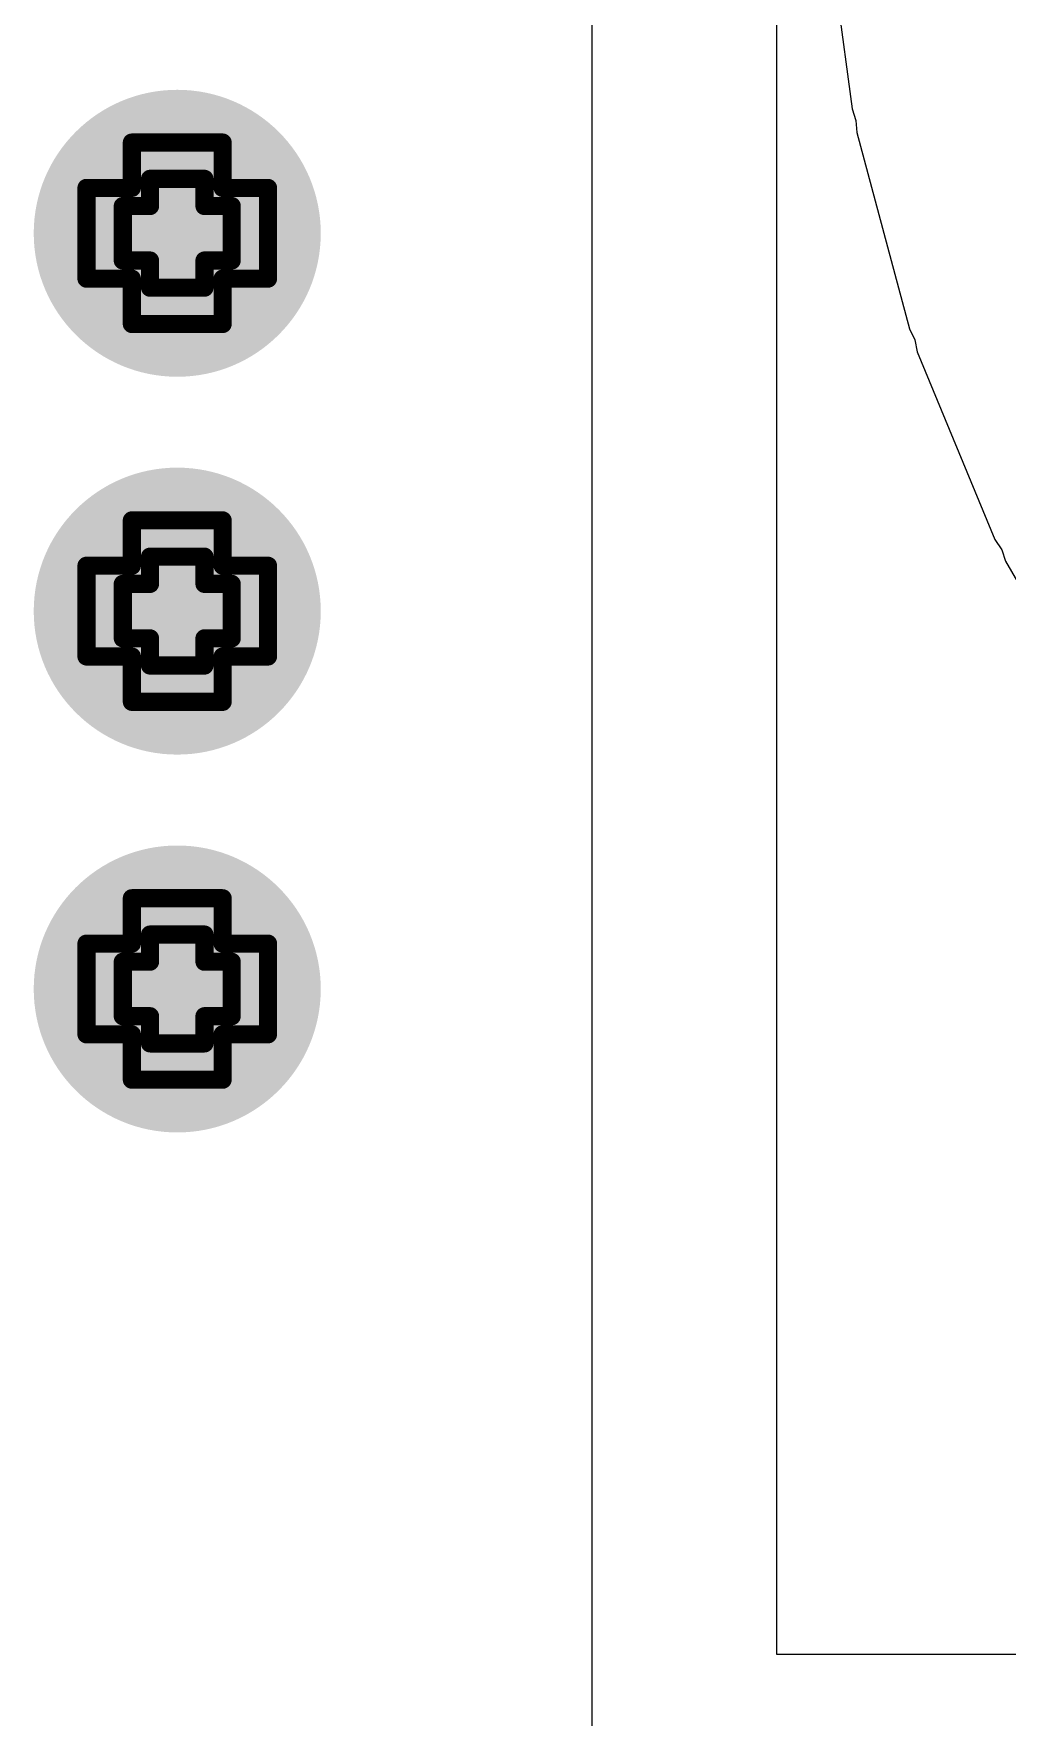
# Model space of a CAD drawing. Header units: inches. Extents: x -4 to 5258, y -4 to 5281.
# Drawn here: x 134.912 to 137.637, y 96.6 to 101.313 of the extents above; entities that cross this region are included whole.
import ezdxf

# ---------------------------------------------------------------- set-up
doc = ezdxf.new("R2010")
doc.units = ezdxf.units.IN
for name, color, linetype in [('Bottom Layer', 5, 'Continuous'), ('Bottom Solder', 6, 'Continuous'), ('Drill Drawing', 1, 'Continuous'), ('Layer 1', 16, 'Continuous'), ('Layer 2', 76, 'Continuous'), ('Top Layer', 1, 'Continuous'), ('Top Solder', 216, 'Continuous'), ('Via Holes', 16, 'Continuous')]:
    doc.layers.add(name, color=color, linetype=linetype)

msp = doc.modelspace()

# ---------------------------------------------------------------- hatches: boundary and pattern name
at = {"layer": 'Bottom Layer'}
h = msp.add_hatch(color=5, dxfattribs=at)
edge = h.paths.add_edge_path()
edge.add_arc((135.3142, 100.7543), 0.3, 0, 360)
h = msp.add_hatch(color=5, dxfattribs=at)
edge = h.paths.add_edge_path()
edge.add_arc((135.3142, 99.6967), 0.3, 0, 360)
h = msp.add_hatch(color=5, dxfattribs=at)
edge = h.paths.add_edge_path()
edge.add_arc((135.3142, 98.639), 0.3, 0, 360)
at = {"layer": 'Bottom Solder'}
h = msp.add_hatch(color=6, dxfattribs=at)
edge = h.paths.add_edge_path()
edge.add_arc((135.3142, 100.7543), 0.4016, 0, 360)
h = msp.add_hatch(color=6, dxfattribs=at)
edge = h.paths.add_edge_path()
edge.add_arc((135.3142, 99.6967), 0.4016, 0, 360)
h = msp.add_hatch(color=6, dxfattribs=at)
edge = h.paths.add_edge_path()
edge.add_arc((135.3142, 98.639), 0.4016, 0, 360)
at = {"layer": 'Layer 1'}
h = msp.add_hatch(color=16, dxfattribs=at)
edge = h.paths.add_edge_path()
edge.add_arc((135.3142, 100.7543), 0.3, 0, 360)
h = msp.add_hatch(color=16, dxfattribs=at)
edge = h.paths.add_edge_path()
edge.add_arc((135.3142, 99.6967), 0.3, 0, 360)
h = msp.add_hatch(color=16, dxfattribs=at)
edge = h.paths.add_edge_path()
edge.add_arc((135.3142, 98.639), 0.3, 0, 360)
at = {"layer": 'Layer 2'}
h = msp.add_hatch(color=76, dxfattribs=at)
edge = h.paths.add_edge_path()
edge.add_arc((135.3142, 100.7543), 0.3, 0, 360)
h = msp.add_hatch(color=76, dxfattribs=at)
edge = h.paths.add_edge_path()
edge.add_arc((135.3142, 99.6967), 0.3, 0, 360)
h = msp.add_hatch(color=76, dxfattribs=at)
edge = h.paths.add_edge_path()
edge.add_arc((135.3142, 98.639), 0.3, 0, 360)
at = {"layer": 'Top Layer'}
h = msp.add_hatch(color=1, dxfattribs=at)
edge = h.paths.add_edge_path()
edge.add_arc((135.3142, 100.7543), 0.3, 0, 360)
h = msp.add_hatch(color=1, dxfattribs=at)
edge = h.paths.add_edge_path()
edge.add_arc((135.3142, 99.6967), 0.3, 0, 360)
h = msp.add_hatch(color=1, dxfattribs=at)
edge = h.paths.add_edge_path()
edge.add_arc((135.3142, 98.639), 0.3, 0, 360)
at = {"layer": 'Top Solder'}
h = msp.add_hatch(color=216, dxfattribs=at)
edge = h.paths.add_edge_path()
edge.add_arc((135.3142, 100.7543), 0.4016, 0, 360)
h = msp.add_hatch(color=216, dxfattribs=at)
edge = h.paths.add_edge_path()
edge.add_arc((135.3142, 99.6967), 0.4016, 0, 360)
h = msp.add_hatch(color=216, dxfattribs=at)
edge = h.paths.add_edge_path()
edge.add_arc((135.3142, 98.639), 0.4016, 0, 360)
at = {"layer": 'Via Holes'}
h = msp.add_hatch(color=7, dxfattribs=at)
edge = h.paths.add_edge_path()
edge.add_arc((135.3142, 100.7543), 0.15, 0, 360)
h = msp.add_hatch(color=7, dxfattribs=at)
edge = h.paths.add_edge_path()
edge.add_arc((135.3142, 99.6967), 0.15, 0, 360)
h = msp.add_hatch(color=7, dxfattribs=at)
edge = h.paths.add_edge_path()
edge.add_arc((135.3142, 98.639), 0.15, 0, 360)

# ---------------------------------------------------------------- linework, layer by layer
at = {"layer": 'Bottom Layer'}
for p, q in [((137.1281, 101.6666), (137.2024, 101.1026)), ((137.2024, 101.1026), (137.2133, 101.0703)), ((137.2133, 101.0703), (137.2156, 101.0362)), ((137.2156, 101.0362), (137.3628, 100.4867)), ((137.3628, 100.4867), (137.3779, 100.456)), ((137.3779, 100.456), (137.3846, 100.4225)), ((137.3846, 100.4225), (137.6023, 99.897)), ((137.6023, 99.897), (137.6213, 99.8685)), ((137.6213, 99.8685), (137.6323, 99.8362)), ((137.6323, 99.8362), (137.9167, 99.3435))]:
    msp.add_line(p, q, dxfattribs=at)
at = {"layer": 'Drill Drawing'}
for points in [[(135.1872, 100.8813, 0.0508, 0.0508, 0), (135.1872, 101.0083, 0.0508, 0.0508, 0)], [(135.1872, 101.0083, 0.0508, 0.0508, 0), (135.4412, 101.0083, 0.0508, 0.0508, 0)], [(135.4412, 100.8813, 0.0508, 0.0508, 0), (135.4412, 101.0083, 0.0508, 0.0508, 0)], [(135.0602, 100.6273, 0.0508, 0.0508, 0), (135.0602, 100.8813, 0.0508, 0.0508, 0)], [(135.0602, 100.8813, 0.0508, 0.0508, 0), (135.1872, 100.8813, 0.0508, 0.0508, 0)], [(135.238, 100.8305, 0.0508, 0.0508, 0), (135.238, 100.9067, 0.0508, 0.0508, 0)], [(135.238, 100.9067, 0.0508, 0.0508, 0), (135.3904, 100.9067, 0.0508, 0.0508, 0)], [(135.3904, 100.8305, 0.0508, 0.0508, 0), (135.3904, 100.9067, 0.0508, 0.0508, 0)], [(135.4412, 100.8813, 0.0508, 0.0508, 0), (135.5682, 100.8813, 0.0508, 0.0508, 0)], [(135.5682, 100.6273, 0.0508, 0.0508, 0), (135.5682, 100.8813, 0.0508, 0.0508, 0)], [(135.1618, 100.6781, 0.0508, 0.0508, 0), (135.1618, 100.8305, 0.0508, 0.0508, 0)], [(135.1618, 100.8305, 0.0508, 0.0508, 0), (135.238, 100.8305, 0.0508, 0.0508, 0)], [(135.3904, 100.8305, 0.0508, 0.0508, 0), (135.4666, 100.8305, 0.0508, 0.0508, 0)], [(135.4666, 100.6781, 0.0508, 0.0508, 0), (135.4666, 100.8305, 0.0508, 0.0508, 0)], [(135.1618, 100.6781, 0.0508, 0.0508, 0), (135.238, 100.6781, 0.0508, 0.0508, 0)], [(135.238, 100.6019, 0.0508, 0.0508, 0), (135.238, 100.6781, 0.0508, 0.0508, 0)], [(135.3904, 100.6781, 0.0508, 0.0508, 0), (135.4666, 100.6781, 0.0508, 0.0508, 0)], [(135.3904, 100.6019, 0.0508, 0.0508, 0), (135.3904, 100.6781, 0.0508, 0.0508, 0)], [(135.0602, 100.6273, 0.0508, 0.0508, 0), (135.1872, 100.6273, 0.0508, 0.0508, 0)], [(135.1872, 100.5003, 0.0508, 0.0508, 0), (135.1872, 100.6273, 0.0508, 0.0508, 0)], [(135.238, 100.6019, 0.0508, 0.0508, 0), (135.3904, 100.6019, 0.0508, 0.0508, 0)], [(135.4412, 100.6273, 0.0508, 0.0508, 0), (135.5682, 100.6273, 0.0508, 0.0508, 0)], [(135.4412, 100.5003, 0.0508, 0.0508, 0), (135.4412, 100.6273, 0.0508, 0.0508, 0)], [(135.1872, 100.5003, 0.0508, 0.0508, 0), (135.4412, 100.5003, 0.0508, 0.0508, 0)], [(135.1872, 99.8237, 0.0508, 0.0508, 0), (135.1872, 99.9507, 0.0508, 0.0508, 0)], [(135.1872, 99.9507, 0.0508, 0.0508, 0), (135.4412, 99.9507, 0.0508, 0.0508, 0)], [(135.4412, 99.8237, 0.0508, 0.0508, 0), (135.4412, 99.9507, 0.0508, 0.0508, 0)], [(135.238, 99.7729, 0.0508, 0.0508, 0), (135.238, 99.8491, 0.0508, 0.0508, 0)], [(135.238, 99.8491, 0.0508, 0.0508, 0), (135.3904, 99.8491, 0.0508, 0.0508, 0)], [(135.3904, 99.7729, 0.0508, 0.0508, 0), (135.3904, 99.8491, 0.0508, 0.0508, 0)], [(135.0602, 99.5697, 0.0508, 0.0508, 0), (135.0602, 99.8237, 0.0508, 0.0508, 0)], [(135.0602, 99.8237, 0.0508, 0.0508, 0), (135.1872, 99.8237, 0.0508, 0.0508, 0)], [(135.4412, 99.8237, 0.0508, 0.0508, 0), (135.5682, 99.8237, 0.0508, 0.0508, 0)], [(135.5682, 99.5697, 0.0508, 0.0508, 0), (135.5682, 99.8237, 0.0508, 0.0508, 0)], [(135.1618, 99.6205, 0.0508, 0.0508, 0), (135.1618, 99.7729, 0.0508, 0.0508, 0)], [(135.1618, 99.7729, 0.0508, 0.0508, 0), (135.238, 99.7729, 0.0508, 0.0508, 0)], [(135.3904, 99.7729, 0.0508, 0.0508, 0), (135.4666, 99.7729, 0.0508, 0.0508, 0)], [(135.4666, 99.6205, 0.0508, 0.0508, 0), (135.4666, 99.7729, 0.0508, 0.0508, 0)], [(135.1618, 99.6205, 0.0508, 0.0508, 0), (135.238, 99.6205, 0.0508, 0.0508, 0)], [(135.238, 99.5443, 0.0508, 0.0508, 0), (135.238, 99.6205, 0.0508, 0.0508, 0)], [(135.3904, 99.6205, 0.0508, 0.0508, 0), (135.4666, 99.6205, 0.0508, 0.0508, 0)], [(135.3904, 99.5443, 0.0508, 0.0508, 0), (135.3904, 99.6205, 0.0508, 0.0508, 0)], [(135.0602, 99.5697, 0.0508, 0.0508, 0), (135.1872, 99.5697, 0.0508, 0.0508, 0)], [(135.1872, 99.4427, 0.0508, 0.0508, 0), (135.1872, 99.5697, 0.0508, 0.0508, 0)], [(135.4412, 99.5697, 0.0508, 0.0508, 0), (135.5682, 99.5697, 0.0508, 0.0508, 0)], [(135.4412, 99.4427, 0.0508, 0.0508, 0), (135.4412, 99.5697, 0.0508, 0.0508, 0)], [(135.238, 99.5443, 0.0508, 0.0508, 0), (135.3904, 99.5443, 0.0508, 0.0508, 0)], [(135.1872, 99.4427, 0.0508, 0.0508, 0), (135.4412, 99.4427, 0.0508, 0.0508, 0)], [(135.1872, 98.766, 0.0508, 0.0508, 0), (135.1872, 98.893, 0.0508, 0.0508, 0)], [(135.1872, 98.893, 0.0508, 0.0508, 0), (135.4412, 98.893, 0.0508, 0.0508, 0)], [(135.4412, 98.766, 0.0508, 0.0508, 0), (135.4412, 98.893, 0.0508, 0.0508, 0)], [(135.0602, 98.512, 0.0508, 0.0508, 0), (135.0602, 98.766, 0.0508, 0.0508, 0)], [(135.0602, 98.766, 0.0508, 0.0508, 0), (135.1872, 98.766, 0.0508, 0.0508, 0)], [(135.238, 98.7152, 0.0508, 0.0508, 0), (135.238, 98.7914, 0.0508, 0.0508, 0)], [(135.238, 98.7914, 0.0508, 0.0508, 0), (135.3904, 98.7914, 0.0508, 0.0508, 0)], [(135.3904, 98.7152, 0.0508, 0.0508, 0), (135.3904, 98.7914, 0.0508, 0.0508, 0)], [(135.4412, 98.766, 0.0508, 0.0508, 0), (135.5682, 98.766, 0.0508, 0.0508, 0)], [(135.5682, 98.512, 0.0508, 0.0508, 0), (135.5682, 98.766, 0.0508, 0.0508, 0)], [(135.1618, 98.5628, 0.0508, 0.0508, 0), (135.1618, 98.7152, 0.0508, 0.0508, 0)], [(135.1618, 98.7152, 0.0508, 0.0508, 0), (135.238, 98.7152, 0.0508, 0.0508, 0)], [(135.3904, 98.7152, 0.0508, 0.0508, 0), (135.4666, 98.7152, 0.0508, 0.0508, 0)], [(135.4666, 98.5628, 0.0508, 0.0508, 0), (135.4666, 98.7152, 0.0508, 0.0508, 0)], [(135.1618, 98.5628, 0.0508, 0.0508, 0), (135.238, 98.5628, 0.0508, 0.0508, 0)], [(135.238, 98.4866, 0.0508, 0.0508, 0), (135.238, 98.5628, 0.0508, 0.0508, 0)], [(135.3904, 98.5628, 0.0508, 0.0508, 0), (135.4666, 98.5628, 0.0508, 0.0508, 0)], [(135.3904, 98.4866, 0.0508, 0.0508, 0), (135.3904, 98.5628, 0.0508, 0.0508, 0)], [(135.0602, 98.512, 0.0508, 0.0508, 0), (135.1872, 98.512, 0.0508, 0.0508, 0)], [(135.1872, 98.385, 0.0508, 0.0508, 0), (135.1872, 98.512, 0.0508, 0.0508, 0)], [(135.238, 98.4866, 0.0508, 0.0508, 0), (135.3904, 98.4866, 0.0508, 0.0508, 0)], [(135.4412, 98.512, 0.0508, 0.0508, 0), (135.5682, 98.512, 0.0508, 0.0508, 0)], [(135.4412, 98.385, 0.0508, 0.0508, 0), (135.4412, 98.512, 0.0508, 0.0508, 0)], [(135.1872, 98.385, 0.0508, 0.0508, 0), (135.4412, 98.385, 0.0508, 0.0508, 0)]]:
    msp.add_lwpolyline(points, format="xyseb", dxfattribs=at)
for points in [[(135.1745, 101.0083, 0.0254, 0.0254, 1), (135.1999, 101.0083, 0.0254, 0.0254, 1)], [(135.1745, 101.0083, 0.0254, 0.0254, 1), (135.1999, 101.0083, 0.0254, 0.0254, 1)], [(135.4285, 101.0083, 0.0254, 0.0254, 1), (135.4539, 101.0083, 0.0254, 0.0254, 1)], [(135.4285, 101.0083, 0.0254, 0.0254, 1), (135.4539, 101.0083, 0.0254, 0.0254, 1)], [(135.0475, 100.8813, 0.0254, 0.0254, 1), (135.0729, 100.8813, 0.0254, 0.0254, 1)], [(135.0475, 100.8813, 0.0254, 0.0254, 1), (135.0729, 100.8813, 0.0254, 0.0254, 1)], [(135.1745, 100.8813, 0.0254, 0.0254, 1), (135.1999, 100.8813, 0.0254, 0.0254, 1)], [(135.1745, 100.8813, 0.0254, 0.0254, 1), (135.1999, 100.8813, 0.0254, 0.0254, 1)], [(135.2253, 100.9067, 0.0254, 0.0254, 1), (135.2507, 100.9067, 0.0254, 0.0254, 1)], [(135.2253, 100.9067, 0.0254, 0.0254, 1), (135.2507, 100.9067, 0.0254, 0.0254, 1)], [(135.3777, 100.9067, 0.0254, 0.0254, 1), (135.4031, 100.9067, 0.0254, 0.0254, 1)], [(135.3777, 100.9067, 0.0254, 0.0254, 1), (135.4031, 100.9067, 0.0254, 0.0254, 1)], [(135.4285, 100.8813, 0.0254, 0.0254, 1), (135.4539, 100.8813, 0.0254, 0.0254, 1)], [(135.4285, 100.8813, 0.0254, 0.0254, 1), (135.4539, 100.8813, 0.0254, 0.0254, 1)], [(135.5555, 100.8813, 0.0254, 0.0254, 1), (135.5809, 100.8813, 0.0254, 0.0254, 1)], [(135.5555, 100.8813, 0.0254, 0.0254, 1), (135.5809, 100.8813, 0.0254, 0.0254, 1)], [(135.1491, 100.8305, 0.0254, 0.0254, 1), (135.1745, 100.8305, 0.0254, 0.0254, 1)], [(135.1491, 100.8305, 0.0254, 0.0254, 1), (135.1745, 100.8305, 0.0254, 0.0254, 1)], [(135.2253, 100.8305, 0.0254, 0.0254, 1), (135.2507, 100.8305, 0.0254, 0.0254, 1)], [(135.2253, 100.8305, 0.0254, 0.0254, 1), (135.2507, 100.8305, 0.0254, 0.0254, 1)], [(135.3777, 100.8305, 0.0254, 0.0254, 1), (135.4031, 100.8305, 0.0254, 0.0254, 1)], [(135.3777, 100.8305, 0.0254, 0.0254, 1), (135.4031, 100.8305, 0.0254, 0.0254, 1)], [(135.4539, 100.8305, 0.0254, 0.0254, 1), (135.4793, 100.8305, 0.0254, 0.0254, 1)], [(135.4539, 100.8305, 0.0254, 0.0254, 1), (135.4793, 100.8305, 0.0254, 0.0254, 1)], [(135.1491, 100.6781, 0.0254, 0.0254, 1), (135.1745, 100.6781, 0.0254, 0.0254, 1)], [(135.1491, 100.6781, 0.0254, 0.0254, 1), (135.1745, 100.6781, 0.0254, 0.0254, 1)], [(135.2253, 100.6781, 0.0254, 0.0254, 1), (135.2507, 100.6781, 0.0254, 0.0254, 1)], [(135.2253, 100.6781, 0.0254, 0.0254, 1), (135.2507, 100.6781, 0.0254, 0.0254, 1)], [(135.3777, 100.6781, 0.0254, 0.0254, 1), (135.4031, 100.6781, 0.0254, 0.0254, 1)], [(135.3777, 100.6781, 0.0254, 0.0254, 1), (135.4031, 100.6781, 0.0254, 0.0254, 1)], [(135.4539, 100.6781, 0.0254, 0.0254, 1), (135.4793, 100.6781, 0.0254, 0.0254, 1)], [(135.4539, 100.6781, 0.0254, 0.0254, 1), (135.4793, 100.6781, 0.0254, 0.0254, 1)], [(135.0475, 100.6273, 0.0254, 0.0254, 1), (135.0729, 100.6273, 0.0254, 0.0254, 1)], [(135.0475, 100.6273, 0.0254, 0.0254, 1), (135.0729, 100.6273, 0.0254, 0.0254, 1)], [(135.1745, 100.6273, 0.0254, 0.0254, 1), (135.1999, 100.6273, 0.0254, 0.0254, 1)], [(135.1745, 100.6273, 0.0254, 0.0254, 1), (135.1999, 100.6273, 0.0254, 0.0254, 1)], [(135.2253, 100.6019, 0.0254, 0.0254, 1), (135.2507, 100.6019, 0.0254, 0.0254, 1)], [(135.2253, 100.6019, 0.0254, 0.0254, 1), (135.2507, 100.6019, 0.0254, 0.0254, 1)], [(135.3777, 100.6019, 0.0254, 0.0254, 1), (135.4031, 100.6019, 0.0254, 0.0254, 1)], [(135.3777, 100.6019, 0.0254, 0.0254, 1), (135.4031, 100.6019, 0.0254, 0.0254, 1)], [(135.4285, 100.6273, 0.0254, 0.0254, 1), (135.4539, 100.6273, 0.0254, 0.0254, 1)], [(135.4285, 100.6273, 0.0254, 0.0254, 1), (135.4539, 100.6273, 0.0254, 0.0254, 1)], [(135.5555, 100.6273, 0.0254, 0.0254, 1), (135.5809, 100.6273, 0.0254, 0.0254, 1)], [(135.5555, 100.6273, 0.0254, 0.0254, 1), (135.5809, 100.6273, 0.0254, 0.0254, 1)], [(135.1745, 100.5003, 0.0254, 0.0254, 1), (135.1999, 100.5003, 0.0254, 0.0254, 1)], [(135.1745, 100.5003, 0.0254, 0.0254, 1), (135.1999, 100.5003, 0.0254, 0.0254, 1)], [(135.4285, 100.5003, 0.0254, 0.0254, 1), (135.4539, 100.5003, 0.0254, 0.0254, 1)], [(135.4285, 100.5003, 0.0254, 0.0254, 1), (135.4539, 100.5003, 0.0254, 0.0254, 1)], [(135.1745, 99.9507, 0.0254, 0.0254, 1), (135.1999, 99.9507, 0.0254, 0.0254, 1)], [(135.1745, 99.9507, 0.0254, 0.0254, 1), (135.1999, 99.9507, 0.0254, 0.0254, 1)], [(135.4285, 99.9507, 0.0254, 0.0254, 1), (135.4539, 99.9507, 0.0254, 0.0254, 1)], [(135.4285, 99.9507, 0.0254, 0.0254, 1), (135.4539, 99.9507, 0.0254, 0.0254, 1)], [(135.2253, 99.8491, 0.0254, 0.0254, 1), (135.2507, 99.8491, 0.0254, 0.0254, 1)], [(135.2253, 99.8491, 0.0254, 0.0254, 1), (135.2507, 99.8491, 0.0254, 0.0254, 1)], [(135.3777, 99.8491, 0.0254, 0.0254, 1), (135.4031, 99.8491, 0.0254, 0.0254, 1)], [(135.3777, 99.8491, 0.0254, 0.0254, 1), (135.4031, 99.8491, 0.0254, 0.0254, 1)], [(135.0475, 99.8237, 0.0254, 0.0254, 1), (135.0729, 99.8237, 0.0254, 0.0254, 1)], [(135.0475, 99.8237, 0.0254, 0.0254, 1), (135.0729, 99.8237, 0.0254, 0.0254, 1)], [(135.1745, 99.8237, 0.0254, 0.0254, 1), (135.1999, 99.8237, 0.0254, 0.0254, 1)], [(135.1745, 99.8237, 0.0254, 0.0254, 1), (135.1999, 99.8237, 0.0254, 0.0254, 1)], [(135.4285, 99.8237, 0.0254, 0.0254, 1), (135.4539, 99.8237, 0.0254, 0.0254, 1)], [(135.4285, 99.8237, 0.0254, 0.0254, 1), (135.4539, 99.8237, 0.0254, 0.0254, 1)], [(135.5555, 99.8237, 0.0254, 0.0254, 1), (135.5809, 99.8237, 0.0254, 0.0254, 1)], [(135.5555, 99.8237, 0.0254, 0.0254, 1), (135.5809, 99.8237, 0.0254, 0.0254, 1)], [(135.1491, 99.7729, 0.0254, 0.0254, 1), (135.1745, 99.7729, 0.0254, 0.0254, 1)], [(135.1491, 99.7729, 0.0254, 0.0254, 1), (135.1745, 99.7729, 0.0254, 0.0254, 1)], [(135.2253, 99.7729, 0.0254, 0.0254, 1), (135.2507, 99.7729, 0.0254, 0.0254, 1)], [(135.2253, 99.7729, 0.0254, 0.0254, 1), (135.2507, 99.7729, 0.0254, 0.0254, 1)], [(135.3777, 99.7729, 0.0254, 0.0254, 1), (135.4031, 99.7729, 0.0254, 0.0254, 1)], [(135.3777, 99.7729, 0.0254, 0.0254, 1), (135.4031, 99.7729, 0.0254, 0.0254, 1)], [(135.4539, 99.7729, 0.0254, 0.0254, 1), (135.4793, 99.7729, 0.0254, 0.0254, 1)], [(135.4539, 99.7729, 0.0254, 0.0254, 1), (135.4793, 99.7729, 0.0254, 0.0254, 1)], [(135.1491, 99.6205, 0.0254, 0.0254, 1), (135.1745, 99.6205, 0.0254, 0.0254, 1)], [(135.1491, 99.6205, 0.0254, 0.0254, 1), (135.1745, 99.6205, 0.0254, 0.0254, 1)], [(135.2253, 99.6205, 0.0254, 0.0254, 1), (135.2507, 99.6205, 0.0254, 0.0254, 1)], [(135.2253, 99.6205, 0.0254, 0.0254, 1), (135.2507, 99.6205, 0.0254, 0.0254, 1)], [(135.3777, 99.6205, 0.0254, 0.0254, 1), (135.4031, 99.6205, 0.0254, 0.0254, 1)], [(135.3777, 99.6205, 0.0254, 0.0254, 1), (135.4031, 99.6205, 0.0254, 0.0254, 1)], [(135.4539, 99.6205, 0.0254, 0.0254, 1), (135.4793, 99.6205, 0.0254, 0.0254, 1)], [(135.4539, 99.6205, 0.0254, 0.0254, 1), (135.4793, 99.6205, 0.0254, 0.0254, 1)], [(135.0475, 99.5697, 0.0254, 0.0254, 1), (135.0729, 99.5697, 0.0254, 0.0254, 1)], [(135.0475, 99.5697, 0.0254, 0.0254, 1), (135.0729, 99.5697, 0.0254, 0.0254, 1)], [(135.1745, 99.5697, 0.0254, 0.0254, 1), (135.1999, 99.5697, 0.0254, 0.0254, 1)], [(135.1745, 99.5697, 0.0254, 0.0254, 1), (135.1999, 99.5697, 0.0254, 0.0254, 1)], [(135.4285, 99.5697, 0.0254, 0.0254, 1), (135.4539, 99.5697, 0.0254, 0.0254, 1)], [(135.4285, 99.5697, 0.0254, 0.0254, 1), (135.4539, 99.5697, 0.0254, 0.0254, 1)], [(135.5555, 99.5697, 0.0254, 0.0254, 1), (135.5809, 99.5697, 0.0254, 0.0254, 1)], [(135.5555, 99.5697, 0.0254, 0.0254, 1), (135.5809, 99.5697, 0.0254, 0.0254, 1)], [(135.2253, 99.5443, 0.0254, 0.0254, 1), (135.2507, 99.5443, 0.0254, 0.0254, 1)], [(135.2253, 99.5443, 0.0254, 0.0254, 1), (135.2507, 99.5443, 0.0254, 0.0254, 1)], [(135.3777, 99.5443, 0.0254, 0.0254, 1), (135.4031, 99.5443, 0.0254, 0.0254, 1)], [(135.3777, 99.5443, 0.0254, 0.0254, 1), (135.4031, 99.5443, 0.0254, 0.0254, 1)], [(135.1745, 99.4427, 0.0254, 0.0254, 1), (135.1999, 99.4427, 0.0254, 0.0254, 1)], [(135.1745, 99.4427, 0.0254, 0.0254, 1), (135.1999, 99.4427, 0.0254, 0.0254, 1)], [(135.4285, 99.4427, 0.0254, 0.0254, 1), (135.4539, 99.4427, 0.0254, 0.0254, 1)], [(135.4285, 99.4427, 0.0254, 0.0254, 1), (135.4539, 99.4427, 0.0254, 0.0254, 1)], [(135.1745, 98.893, 0.0254, 0.0254, 1), (135.1999, 98.893, 0.0254, 0.0254, 1)], [(135.1745, 98.893, 0.0254, 0.0254, 1), (135.1999, 98.893, 0.0254, 0.0254, 1)], [(135.4285, 98.893, 0.0254, 0.0254, 1), (135.4539, 98.893, 0.0254, 0.0254, 1)], [(135.4285, 98.893, 0.0254, 0.0254, 1), (135.4539, 98.893, 0.0254, 0.0254, 1)], [(135.0475, 98.766, 0.0254, 0.0254, 1), (135.0729, 98.766, 0.0254, 0.0254, 1)], [(135.0475, 98.766, 0.0254, 0.0254, 1), (135.0729, 98.766, 0.0254, 0.0254, 1)], [(135.1745, 98.766, 0.0254, 0.0254, 1), (135.1999, 98.766, 0.0254, 0.0254, 1)], [(135.1745, 98.766, 0.0254, 0.0254, 1), (135.1999, 98.766, 0.0254, 0.0254, 1)], [(135.2253, 98.7914, 0.0254, 0.0254, 1), (135.2507, 98.7914, 0.0254, 0.0254, 1)], [(135.2253, 98.7914, 0.0254, 0.0254, 1), (135.2507, 98.7914, 0.0254, 0.0254, 1)], [(135.3777, 98.7914, 0.0254, 0.0254, 1), (135.4031, 98.7914, 0.0254, 0.0254, 1)], [(135.3777, 98.7914, 0.0254, 0.0254, 1), (135.4031, 98.7914, 0.0254, 0.0254, 1)], [(135.4285, 98.766, 0.0254, 0.0254, 1), (135.4539, 98.766, 0.0254, 0.0254, 1)], [(135.4285, 98.766, 0.0254, 0.0254, 1), (135.4539, 98.766, 0.0254, 0.0254, 1)], [(135.5555, 98.766, 0.0254, 0.0254, 1), (135.5809, 98.766, 0.0254, 0.0254, 1)], [(135.5555, 98.766, 0.0254, 0.0254, 1), (135.5809, 98.766, 0.0254, 0.0254, 1)], [(135.1491, 98.7152, 0.0254, 0.0254, 1), (135.1745, 98.7152, 0.0254, 0.0254, 1)], [(135.1491, 98.7152, 0.0254, 0.0254, 1), (135.1745, 98.7152, 0.0254, 0.0254, 1)], [(135.2253, 98.7152, 0.0254, 0.0254, 1), (135.2507, 98.7152, 0.0254, 0.0254, 1)], [(135.2253, 98.7152, 0.0254, 0.0254, 1), (135.2507, 98.7152, 0.0254, 0.0254, 1)], [(135.3777, 98.7152, 0.0254, 0.0254, 1), (135.4031, 98.7152, 0.0254, 0.0254, 1)], [(135.3777, 98.7152, 0.0254, 0.0254, 1), (135.4031, 98.7152, 0.0254, 0.0254, 1)], [(135.4539, 98.7152, 0.0254, 0.0254, 1), (135.4793, 98.7152, 0.0254, 0.0254, 1)], [(135.4539, 98.7152, 0.0254, 0.0254, 1), (135.4793, 98.7152, 0.0254, 0.0254, 1)], [(135.1491, 98.5628, 0.0254, 0.0254, 1), (135.1745, 98.5628, 0.0254, 0.0254, 1)], [(135.1491, 98.5628, 0.0254, 0.0254, 1), (135.1745, 98.5628, 0.0254, 0.0254, 1)], [(135.2253, 98.5628, 0.0254, 0.0254, 1), (135.2507, 98.5628, 0.0254, 0.0254, 1)], [(135.2253, 98.5628, 0.0254, 0.0254, 1), (135.2507, 98.5628, 0.0254, 0.0254, 1)], [(135.3777, 98.5628, 0.0254, 0.0254, 1), (135.4031, 98.5628, 0.0254, 0.0254, 1)], [(135.3777, 98.5628, 0.0254, 0.0254, 1), (135.4031, 98.5628, 0.0254, 0.0254, 1)], [(135.4539, 98.5628, 0.0254, 0.0254, 1), (135.4793, 98.5628, 0.0254, 0.0254, 1)], [(135.4539, 98.5628, 0.0254, 0.0254, 1), (135.4793, 98.5628, 0.0254, 0.0254, 1)], [(135.0475, 98.512, 0.0254, 0.0254, 1), (135.0729, 98.512, 0.0254, 0.0254, 1)], [(135.0475, 98.512, 0.0254, 0.0254, 1), (135.0729, 98.512, 0.0254, 0.0254, 1)], [(135.1745, 98.512, 0.0254, 0.0254, 1), (135.1999, 98.512, 0.0254, 0.0254, 1)], [(135.1745, 98.512, 0.0254, 0.0254, 1), (135.1999, 98.512, 0.0254, 0.0254, 1)], [(135.2253, 98.4866, 0.0254, 0.0254, 1), (135.2507, 98.4866, 0.0254, 0.0254, 1)], [(135.2253, 98.4866, 0.0254, 0.0254, 1), (135.2507, 98.4866, 0.0254, 0.0254, 1)], [(135.3777, 98.4866, 0.0254, 0.0254, 1), (135.4031, 98.4866, 0.0254, 0.0254, 1)], [(135.3777, 98.4866, 0.0254, 0.0254, 1), (135.4031, 98.4866, 0.0254, 0.0254, 1)], [(135.4285, 98.512, 0.0254, 0.0254, 1), (135.4539, 98.512, 0.0254, 0.0254, 1)], [(135.4285, 98.512, 0.0254, 0.0254, 1), (135.4539, 98.512, 0.0254, 0.0254, 1)], [(135.5555, 98.512, 0.0254, 0.0254, 1), (135.5809, 98.512, 0.0254, 0.0254, 1)], [(135.5555, 98.512, 0.0254, 0.0254, 1), (135.5809, 98.512, 0.0254, 0.0254, 1)], [(135.1745, 98.385, 0.0254, 0.0254, 1), (135.1999, 98.385, 0.0254, 0.0254, 1)], [(135.1745, 98.385, 0.0254, 0.0254, 1), (135.1999, 98.385, 0.0254, 0.0254, 1)], [(135.4285, 98.385, 0.0254, 0.0254, 1), (135.4539, 98.385, 0.0254, 0.0254, 1)], [(135.4285, 98.385, 0.0254, 0.0254, 1), (135.4539, 98.385, 0.0254, 0.0254, 1)]]:
    msp.add_lwpolyline(points, format="xyseb", close=True, dxfattribs=at)
at = {"layer": 'Layer 1'}
for p, q in [((136.9919, 96.7757), (136.9919, 103.7607)), ((136.474, 103.2427), (136.474, 92.6636)), ((143.874, 96.7757), (136.9919, 96.7757))]:
    msp.add_line(p, q, dxfattribs=at)
at = {"layer": 'Top Layer'}
for p, q in [((137.1281, 101.6666), (137.2024, 101.1026)), ((137.2024, 101.1026), (137.2133, 101.0703)), ((137.2133, 101.0703), (137.2156, 101.0362)), ((137.2156, 101.0362), (137.3628, 100.4867)), ((137.3628, 100.4867), (137.3779, 100.456)), ((137.3779, 100.456), (137.3846, 100.4225)), ((137.3846, 100.4225), (137.6023, 99.897)), ((137.6023, 99.897), (137.6213, 99.8685)), ((137.6213, 99.8685), (137.6323, 99.8362)), ((137.6323, 99.8362), (137.9167, 99.3435))]:
    msp.add_line(p, q, dxfattribs=at)

doc.saveas('drawing.dxf')
